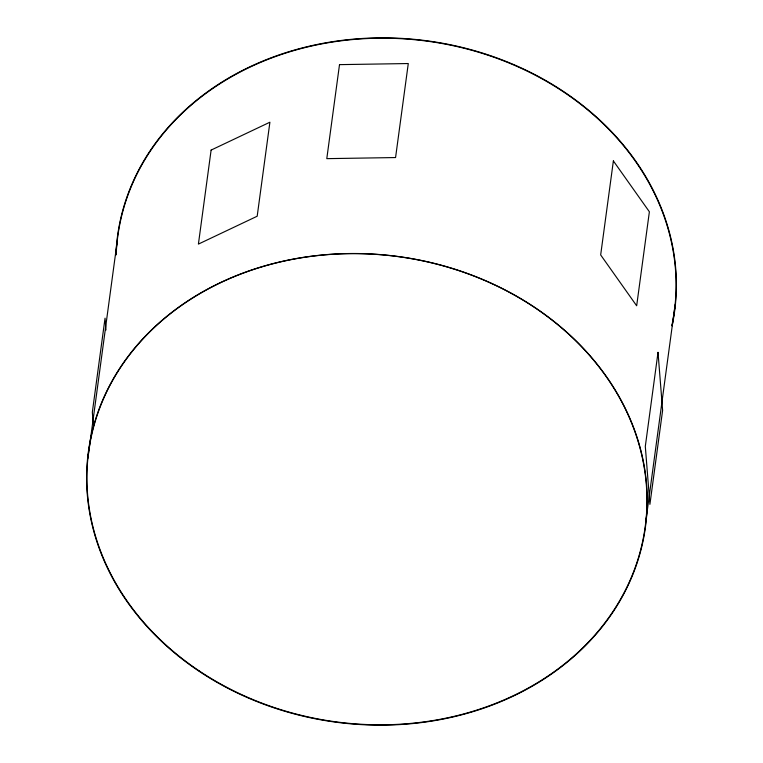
<?xml version="1.0" encoding="UTF-8"?>
<svg xmlns="http://www.w3.org/2000/svg" width="763" height="763" viewBox="0 0 763 763"><rect width="100%" height="100%" fill="white"/><g stroke="black" fill="none" stroke-linecap="round" stroke-linejoin="round"><path stroke-width="1.14" d="M87.917 458.105L117.044 242.663M645.956 520.337L675.083 304.895M105.981 330.017L105.046 318.181L92.333 412.192L93.267 424.028M115.909 255.1A281.07 234.918 7.7 0 1 424.981 40.534A281.07 234.918 7.7 0 1 672.069 325.935M116.205 254.375A280.784 234.68 7.7 0 1 425.039 40.887A280.784 234.68 7.7 0 1 671.926 325.315M211.113 150.092L198.409 244.103L257.188 216.225L269.902 122.214L211.113 150.092M339.506 64.636L326.793 158.647L395.568 157.55L408.281 63.539L339.506 64.636M613.376 160.926L600.672 254.937L636.666 305.791L649.38 211.78L613.376 160.926M658.021 352.372L645.307 446.374L649.904 504.362L662.618 410.351L658.021 352.372M178.103 655.827A281.07 234.918 7.7 0 0 640.739 550.714A281.07 234.918 7.7 0 0 281.919 261.442A281.07 234.918 7.7 0 0 178.103 655.827M198.828 670.658A280.784 234.68 7.7 0 0 644.935 528.645A280.784 234.68 7.7 0 0 257.036 268.357A280.784 234.68 7.7 0 0 198.828 670.658"/></g></svg>
